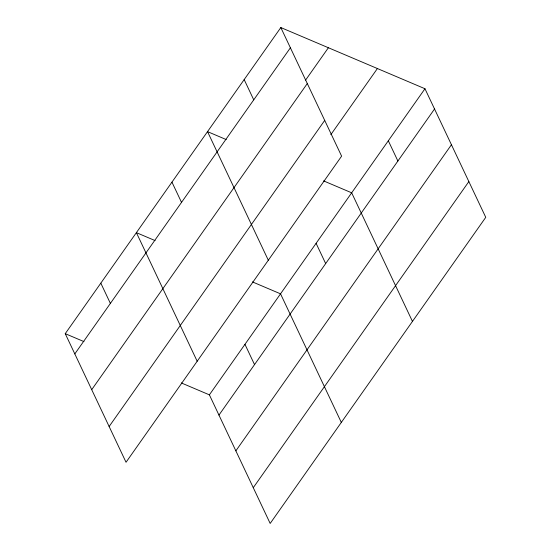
<?xml version="1.0" encoding="UTF-8"?>
<svg xmlns="http://www.w3.org/2000/svg" width="551" height="551" viewBox="0 0 551 551"><rect width="100%" height="100%" fill="white"/><g stroke="black" fill="none" stroke-linecap="round" stroke-linejoin="round"><path stroke-width="0.83" d="M280.824 27.55L341.613 156.153L126.034 462.268L65.245 333.665L280.824 27.55L424.966 88.732L485.755 217.335L270.176 523.45L209.387 394.847L181.313 382.931M74.812 353.914L290.391 47.799M305.605 80.088L328.389 47.737M91.714 389.674L307.293 83.552M109.132 426.515L324.711 120.394M330.848 134.644L377.401 68.538M209.387 394.847L424.966 88.732M218.961 415.096L434.539 108.981M235.862 450.849L451.441 144.734M253.274 487.69L468.853 181.575M226.241 139.575L207.527 131.627L268.316 260.23M323.595 180.893L351.669 192.809L412.458 321.412M155.1 240.594L136.386 232.646L197.175 361.249M252.454 281.912L280.528 293.828L341.317 422.431M65.245 333.665L83.959 341.606M388.317 140.767L397.891 161.016M244.176 79.592L253.742 99.834M316.102 243.322L325.669 263.564M171.953 182.14L181.527 202.389M244.954 344.334L254.528 364.583M100.812 283.159L110.386 303.401"/></g></svg>
